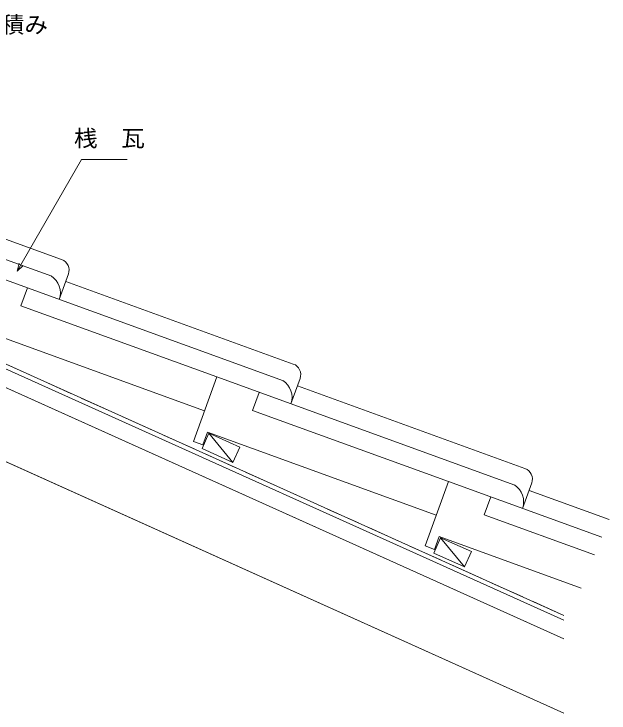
# Model space of a CAD drawing. Units: millimetres, scale not verified. Extents: x -774 to 773, y -402 to 408.
# Drawn here: x 245 to 773, y -372 to 248 of the extents above; entities that cross this region are included whole.
import ezdxf
from ezdxf.enums import TextEntityAlignment as Align

# ---------------------------------------------------------------- set-up
doc = ezdxf.new("R2010")
doc.units = ezdxf.units.MM
doc.header["$LTSCALE"] = 10
doc.linetypes.add('DASHED3', pattern=[4, 3, -1])
for name, color, linetype, lineweight in [('0-0_LAYER001', 2, 'Continuous', 18), ('0-1_LAYER002', 7, 'Continuous', 18), ('0-2_LAYER003', 2, 'Continuous', 18), ('0-3_LAYER004', 2, 'DASHED3', 18), ('0-6_LAYER007', 2, 'Continuous', 18)]:
    doc.layers.add(name, color=color, linetype=linetype, lineweight=lineweight)
doc.styles.add('ＭＳ ゴシック', font='')
doc.styles.get('ＭＳ ゴシック').set_extended_font_data('MS Gothic')

msp = doc.modelspace()

# ---------------------------------------------------------------- linework, layer by layer
at = {"layer": '0-0_LAYER001', "color": 4}
for p, q in [((287.25, 30.48), (19.34, 127.68)), ((278.4, 15.61), (13.54, 111.7)), ((484.11, -77.11), (219.25, 18.98)), ((285.05, -4.89), (293.24, 17.67)), ((492.96, -62.24), (290.85, 11.09)), ((414.11, -103.66), (211.06, -29.99)), ((424.96, -73.73), (404.22, -130.92)), ((689.82, -169.83), (424.96, -73.73)), ((490.77, -97.61), (498.95, -75.05)), ((698.67, -154.95), (496.56, -81.63)), ((416.77, -122.71), (412.68, -133.99)), ((619.82, -196.37), (416.77, -122.71)), ((404.22, -130.92), (412.68, -133.99)), ((630.68, -166.45), (609.93, -223.64)), ((766.91, -215.88), (630.68, -166.45)), ((696.48, -190.33), (704.66, -167.76)), ((773.33, -200.12), (702.28, -174.34)), ((622.48, -215.42), (618.39, -226.7)), ((748.46, -261.13), (622.48, -215.42)), ((609.93, -223.64), (618.39, -226.7))]:
    msp.add_line(p, q, dxfattribs=at)
at = {"layer": '0-0_LAYER001'}
for p, q in [((256.85, 5.34), (251.05, -10.64)), ((424.96, -73.73), (251.05, -10.64)), ((462.56, -87.38), (456.77, -103.36)), ((630.68, -166.45), (456.77, -103.36)), ((411.9, -137.34), (418.05, -123.66)), ((418.05, -123.66), (445.41, -135.97)), ((418.05, -123.66), (439.25, -149.65)), ((445.41, -135.97), (439.25, -149.65)), ((439.25, -149.65), (411.9, -137.34)), ((668.28, -180.09), (662.48, -196.07)), ((760.48, -231.63), (662.48, -196.07)), ((617.61, -230.05), (623.76, -216.38)), ((623.76, -216.38), (651.12, -228.69)), ((623.76, -216.38), (644.96, -242.37)), ((651.12, -228.69), (644.96, -242.37)), ((644.96, -242.37), (617.61, -230.05))]:
    msp.add_line(p, q, dxfattribs=at)
at = {"layer": '0-0_LAYER001', "color": 4}
for centre, radius, start, end in [((283.84, 21.08), 10, 340.05908, 70.05908), ((268.46, 1.05), 17.62, 340.29127, 57.20982), ((489.55, -71.64), 10, 340.05908, 70.05908), ((474.18, -91.66), 17.62, 340.29127, 57.20982), ((695.26, -164.35), 10, 340.05908, 70.05908), ((679.89, -184.38), 17.62, 340.29127, 57.20982)]:
    msp.add_arc(centre, radius, start, end, dxfattribs=at)
at = {"layer": '0-1_LAYER002'}
for p, q in [((247.65, 20.01), (304.97, 119.29)), ((304.97, 119.29), (345.47, 119.29)), ((-10.55, 44.99), (733.2, -289.7)), ((418.05, -123.66), (439.25, -149.65))]:
    msp.add_line(p, q, dxfattribs=at)
for points in [[(-754.29, -285.32), (-10.55, 49.37), (733.2, -285.32)], [(733.2, -306.15), (-10.55, 28.54), (-10.55, -37.26)], [(249.59, 27.25), (247.65, 20.01), (252.95, 25.31)], [(-754.29, -371.95), (-10.55, -37.26), (733.2, -371.95)], [(623.76, -216.38), (651.12, -228.69), (644.96, -242.37)]]:
    msp.add_lwpolyline(points, dxfattribs=at)
for points in [[(418.05, -123.66), (411.9, -137.34), (439.25, -149.65), (445.41, -135.97)], [(623.76, -216.38), (617.61, -230.05), (644.96, -242.37)]]:
    msp.add_lwpolyline(points, close=True, dxfattribs=at)
at = {"layer": '0-2_LAYER003'}
for p, q in [((733.2, -289.7), (-10.55, 44.99)), ((733.2, -306.15), (-10.55, 28.54)), ((733.2, -371.95), (-10.55, -37.26))]:
    msp.add_line(p, q, dxfattribs=at)
at = {"layer": '0-3_LAYER004'}
msp.add_line((733.2, -285.32), (-10.55, 49.37), dxfattribs=at)
at = {"layer": '0-6_LAYER007'}
for points in [[(247.65, 20.01), (304.97, 119.29), (345.47, 119.29)], [(252.95, 25.31), (247.65, 20.01), (249.59, 27.25)]]:
    msp.add_lwpolyline(points, dxfattribs=at)

# ---------------------------------------------------------------- texts
at = {"layer": '0-0_LAYER001', "color": 7, "style": 'ＭＳ ゴシック', "width": 1.05}
msp.add_text('熨斗瓦３段積み', height=14.66, dxfattribs=at).set_placement((128.16, 227.18), align=Align.BOTTOM_LEFT)
at = {"layer": '0-6_LAYER007', "color": 7, "style": 'ＭＳ ゴシック', "width": 1.05}
msp.add_text('桟\u3000瓦', height=14.66, dxfattribs=at).set_placement((298.19, 126.31), align=Align.BOTTOM_LEFT)

doc.saveas('drawing.dxf')
